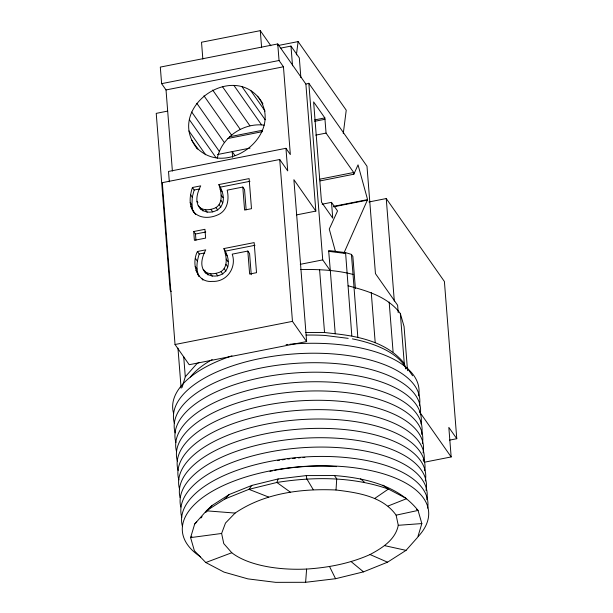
<?xml version="1.0" encoding="UTF-8"?>
<svg xmlns="http://www.w3.org/2000/svg" width="613" height="613" viewBox="0 0 613 613"><rect width="100%" height="100%" fill="white"/><g stroke="black" fill="none" stroke-linecap="round" stroke-linejoin="round"><path stroke-width="0.92" d="M194.398 212.734C201.233 219.385 212.336 218.098 220.036 213.745C227.998 208.78 229.116 198.558 227.185 190.145L242.786 187.065L244.595 210.044L251.491 208.688L249.123 178.598L218.902 184.559C239.239 219.607 181.915 222.557 200.719 185.862L192.405 187.501C189.861 195.47 188.337 205.462 194.091 212.443L190.888 206.512M198.198 205.432C201.884 211.454 210.543 210.182 216.037 207.615C223.599 202.359 221.201 192.007 218.902 184.559M203.232 269.429C206.918 275.459 215.584 274.187 221.071 271.613C228.641 266.364 226.235 256.004 223.937 248.556L254.157 242.602L256.525 272.685L249.629 274.042L247.821 251.069L232.22 254.142C236.879 267.506 226.871 282.164 212.435 281.39C196.436 283.03 191.248 263.414 197.44 251.499L205.753 249.859C186.674 286.064 244.273 283.949 223.937 248.556M192.651 209.025L191.946 205.033L192.267 197.102L194.168 190.015L192.405 187.501M197.363 273.934L199.125 276.448C195.539 269.482 196.942 261.169 199.202 254.012L197.44 251.499M197.363 148.875C163.686 107.696 236.733 57.691 262.939 103.896M205.784 562.527L231.783 552.75A88.609 39.401 -4.5 0 0 306.615 569.056C328.392 567.653 350.046 563.477 370.045 554.543C382.121 548.053 395.439 539.808 398.274 525.295L396.121 515.165C382.681 496.155 357.479 492.63 336.016 489.994L336.729 478.83L334.399 475.542L306.285 475.596L278.133 478.96L251.859 485.412L229.254 494.499L211.868 505.618L206.389 510.821L194.696 523.992L190.597 537.616L194.382 550.758L205.784 562.527L224.036 572.113L247.89 578.879L275.712 582.35L305.619 582.296L335.564 578.718L363.509 571.86L387.554 562.182L406.051 550.359L417.744 537.187L421.844 523.571L418.058 510.43C398.205 485.373 364.735 477.872 334.399 475.542M305.619 582.296L306.615 569.056M343.265 133.588L346.238 110.194L298.125 41.6L277.605 45.615M296.393 54.871L298.125 41.6M217.263 158.238C221.615 137.55 243.246 122.401 264.172 125.152M182.069 387.454L185.287 376.773L183.708 356.728M278.133 478.96L276.877 482.469L248.932 489.327L224.887 498.997L206.389 510.821L235.108 513.073C264.418 493.09 301.305 488.423 336.016 489.994M231.783 552.75L223.76 543.593L221.615 533.463L225.484 523.05L235.108 513.073M343.939 253.046L367.585 199.623L358.038 164.851L353.831 174.222L320.055 180.912M251.859 485.412L248.932 489.327L268.655 497.059M185.287 376.773L196.75 363.854L199.118 362.344M200.872 518L202.091 516.621M205.753 512.499L211.868 505.618M191.884 536.252L190.597 537.616L221.615 533.463M224.887 498.997L229.254 494.499M194.696 523.992L196.75 521.992M374.75 498.43L388.404 489.067L406.657 498.66L388.098 506.001M172.391 171.042L166.023 89.942L161.617 83.659L160.315 67.093L277.743 43.944L305.887 84.088L308.829 83.284L366.988 166.23L375.447 273.62L397.622 305.251L398.205 312.63M396.121 515.165L418.058 510.43L416.618 509.388M167.395 111.145L156.223 113.374L170.13 289.987L171.196 291.504M270.854 45.76L260.287 30.65L201.516 42.236L202.842 59.116M280.854 48.082L290.976 46.09L299.32 57.913L300.868 77.621M161.617 83.659L279.045 60.503L283.451 66.794L290.347 154.576L285.942 148.3L168.514 171.456L169.334 181.816M166.023 89.942L283.451 66.794M229.676 136.737L262.333 130.278M314.584 119.941L324.852 117.911L326.062 133.098L353.693 172.491L353.831 174.222M227.913 138.477L262.441 131.649M314.691 121.313L324.959 119.282M217.508 154.522L250.035 148.101M315.733 135.128L326.062 133.098M285.942 148.3L287.719 170.904L279.727 159.503L162.299 182.659L175.034 344.514L189.202 364.712L306.63 341.556L293.888 179.678L315.848 211.094L296.585 214.895M194.168 190.015L199.708 188.919M220.665 187.072L249.966 181.295M319.909 179.157L353.693 172.491M322.162 204.198L331.503 202.351L337.541 210.956L329.265 229.078L335.472 251.667M193.708 231.522L204.941 229.308L205.631 238.105L194.398 240.319L193.708 231.522L195.47 234.036L195.953 240.196M333.878 206.29L367.585 199.623M195.47 234.036L205.761 232.005M333.641 206.811L367.348 200.144M368.934 201.976L386.244 198.558L444.402 281.505L456.777 438.709L449.49 440.149M199.202 254.012L204.75 252.924M225.699 251.069L255.008 245.292M300.263 264.318L322.729 259.889L330.33 270.716L335.234 333.771C360.283 336.499 387.891 342.759 404.266 363.471L405.86 368.995M175.034 344.514L292.462 321.365L306.63 341.556M456.777 438.709L448.831 427.391L451.16 456.938L424.74 462.148L423.093 459.796M398.274 525.295L421.844 523.571M300.661 269.536C318.155 269.245 336.047 269.996 353.027 274.425L357.846 337.51M305.619 332.53L324.538 332.499L335.234 333.771M355.402 288.654L352.866 256.464L351.418 254.395L345.571 252.617L328.637 250.502L330.33 270.716M328.706 251.353L345.64 253.468L351.816 335.901M348.199 338.353L325.013 335.457A114.141 50.749 -4.5 0 0 306.094 335.089M382.979 485.167L388.404 489.067C352.659 476.585 313.917 476.585 276.877 482.469L290.294 492.109M384.772 545.677L406.051 550.359M348.1 285.804C367.325 290.861 387.922 296.845 400.343 313.557L404.051 326.438L407.538 370.704M370.045 554.543L387.554 562.182M351.226 561.7L363.509 571.86M196.283 147.335C227.147 179.87 286.164 132.592 257.537 96.195M360.559 478.807L364.551 482.301M192.329 209.937L195.647 214.55M199.961 207.945L201.217 209.677M234.917 155.48L232.204 151.618L232.611 157.319M324.852 117.911L313.611 101.896L321.503 202.129L332.744 218.144L331.503 202.351M250.556 90.341L265.123 111.122M241.966 86.632L265.168 119.727M233.997 85.536L261.513 124.791M222.358 86.479L249.874 125.726M212.68 90.05L240.196 129.297M406.695 367.317L412.626 375.769M203.968 95.781L231.484 135.029M419.33 411.545L451.16 456.938M196.827 103.291L224.343 142.538M191.731 112.049L219.247 151.296M242.786 187.065L244.549 189.578L246.142 209.799M189.494 119.857L215.937 157.564M188.919 130.921L205.646 154.775M191.394 139.741L197.869 148.974M220.205 189.202L221.967 191.708M221.17 195.103L222.933 197.616M220.964 200.359L222.726 202.872M219.163 204.665L220.925 207.171M247.821 251.069L249.583 253.575L251.246 274.716M216.037 207.615L217.799 210.129M210.972 209.416L212.734 211.929M205.439 209.776L207.202 212.29M197.011 201.286L197.892 202.543M201.217 208.497L202.98 211.01M190.505 194.589L192.267 197.102M190.183 202.52L191.946 205.033M225.247 253.2L227.009 255.713M226.205 259.107L227.967 261.613M226.005 264.364L227.76 266.877M224.197 268.663L225.959 271.176M221.071 271.613L222.833 274.126M216.014 273.421L217.776 275.927M210.481 273.781L212.244 276.294M206.259 272.501L208.022 275.015M204.497 271.161L206.259 273.674M195.539 258.586L197.302 261.1M195.225 266.525L196.988 269.038M202.037 278.869L202.918 280.118M195.93 270.509L197.692 273.023M313.266 489.695L306.822 478.891L306.285 475.596M329.587 566.65L335.564 578.718M204.52 270.287L204.995 271.942M351.418 254.395L353.027 274.425M400.343 313.557L404.266 363.471M386.244 198.558L394.312 301.083M389.163 302.017L393.086 351.931M371.271 292.616L375.194 342.529M345.571 252.617L345.64 253.468M308.829 83.284L322.729 259.889M319.572 269.498L324.538 332.499M290.976 46.09L292.524 65.798M279.727 159.503L292.462 321.365M177.962 348.13L181.119 388.213M305.887 84.088L315.848 211.094M277.743 43.944L279.045 60.503M260.287 30.65L261.613 47.538M352.406 338.874A114.141 50.749 -4.5 0 1 406.028 368.221M190.367 377.041A111.903 49.753 -4.5 0 1 212.19 359.547M289.895 344.253A123.512 54.917 -4.5 0 1 418.595 395.898M173.617 413.476A123.512 54.917 -4.5 0 1 231.959 355.824M286.102 344.606A123.512 54.917 -4.5 0 1 287.995 344.422M177.372 461.129A123.512 54.917 -4.5 0 1 297.205 391.63A123.512 54.917 -4.5 0 1 422.349 443.551M182.521 526.636A123.512 54.917 -4.5 0 1 301.351 457.206A123.512 54.917 -4.5 0 1 427.659 508.146M174.398 423.422A123.512 54.917 -4.5 0 1 294.24 353.923A123.512 54.917 -4.5 0 1 419.376 405.844M180.076 497.679A123.512 54.917 -4.5 0 1 301.167 428.985A123.512 54.917 -4.5 0 1 425.292 480.983M175.893 442.41A123.512 54.917 -4.5 0 1 294.723 372.98A123.512 54.917 -4.5 0 1 421.031 423.92M200.604 556.88A123.512 54.917 -4.5 0 1 296.807 467.014A123.512 54.917 -4.5 0 1 418.441 536.26M178.107 470.485A123.512 54.917 -4.5 0 1 297.949 400.986A123.512 54.917 -4.5 0 1 423.085 452.907M175.149 432.916A123.512 54.917 -4.5 0 1 293.979 363.486A123.512 54.917 -4.5 0 1 420.288 414.426M178.843 479.849A123.512 54.917 -4.5 0 1 297.673 410.419A123.512 54.917 -4.5 0 1 423.981 461.359M277.612 460.608A108.968 48.45 -4.5 0 1 279.444 460.294M282.21 459.85A108.968 48.45 -4.5 0 1 285.007 459.428M287.826 459.037A108.968 48.45 -4.5 0 1 289.711 458.8M292.554 458.463A108.968 48.45 -4.5 0 1 295.405 458.164M298.247 457.896A108.968 48.45 -4.5 0 1 300.14 457.742M302.975 457.528A108.968 48.45 -4.5 0 1 304.853 457.405M181.785 517.272A123.512 54.917 -4.5 0 1 301.627 447.774A123.512 54.917 -4.5 0 1 426.763 499.695M176.406 451.061A123.512 54.917 -4.5 0 1 297.497 382.374A123.512 54.917 -4.5 0 1 421.621 434.372M269.927 471.343A108.968 48.45 -4.5 0 1 272.731 470.761M274.601 470.393A108.968 48.45 -4.5 0 1 276.478 470.041M277.413 469.865A108.968 48.45 -4.5 0 1 336.591 466.639M180.812 507.035A123.512 54.917 -4.5 0 1 301.902 438.349A123.512 54.917 -4.5 0 1 426.027 490.339M179.578 489.205A123.512 54.917 -4.5 0 1 298.408 419.775A123.512 54.917 -4.5 0 1 424.717 470.715"/></g></svg>
